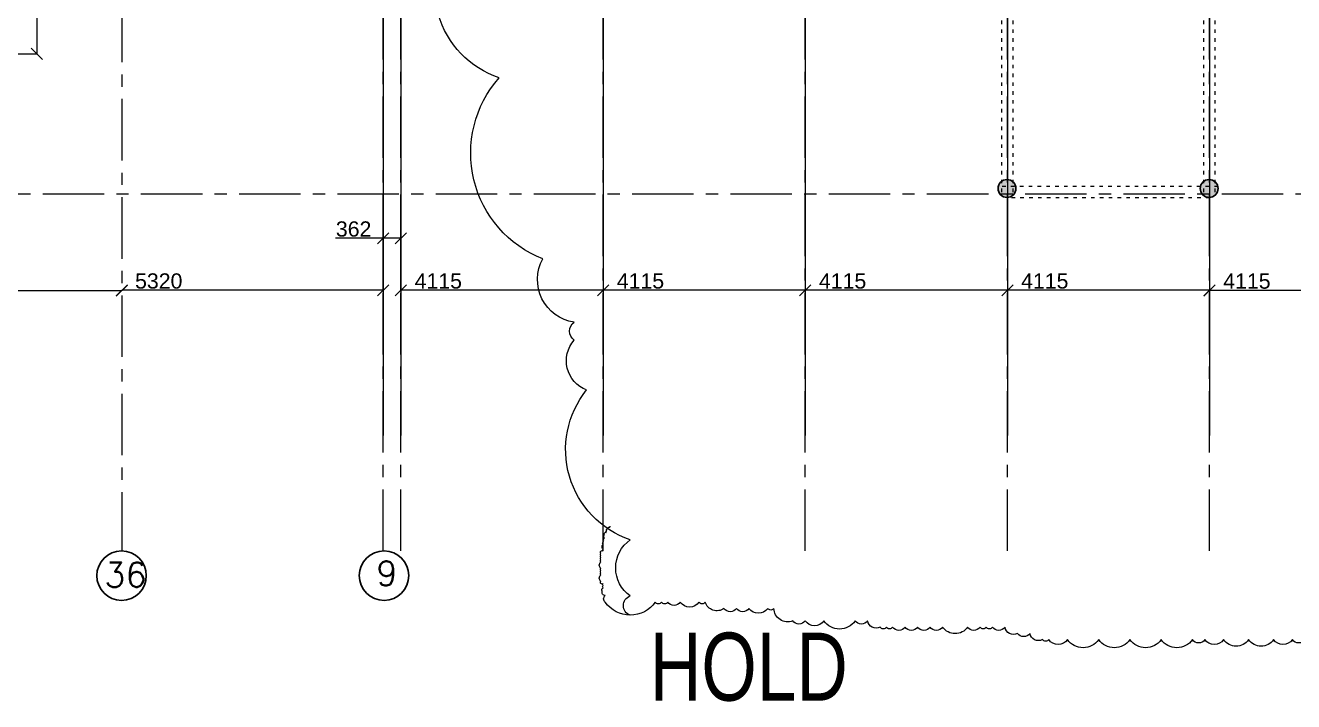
# Model space of a CAD drawing. Header units: inches. Extents: x 719368 to 6315912, y -2624014 to 446967.
# Drawn here: x 5472006 to 5497823, y -2132354 to -2118592 of the extents above; entities that cross this region are included whole.
import ezdxf

# ---------------------------------------------------------------- set-up
doc = ezdxf.new("R2010")
doc.units = ezdxf.units.IN
doc.header["$LTSCALE"] = 20
doc.header["$MEASUREMENT"] = 0
doc.header["$PDMODE"] = 3
doc.linetypes.add('ACAD_ISO03W100', pattern=[30, 12, -18])
doc.linetypes.add('CENTER', pattern=[2, 1.25, -0.25, 0.25, -0.25])
doc.layers.get('0').update_dxf_attribs({"color": 51, "lineweight": 30})
doc.layers.get('Defpoints').update_dxf_attribs({"lineweight": 25})
for name, color, linetype, lineweight in [('COLUMN', 2, 'Continuous', 25), ('DIM', 7, 'Continuous', 13), ('GRID', 202, 'CENTER', 5), ('HIDDEN', 181, 'ACAD_ISO03W100', 18), ('STAIR', 4, 'Continuous', 25), ('Text', 7, 'Continuous', 15)]:
    doc.layers.add(name, color=color, linetype=linetype, lineweight=lineweight)
doc.layers.add('grid text', color=140, linetype='Continuous')
doc.styles.add('BOLD', font='arial.ttf')
doc.styles.add('DIM SUMBI', font='arial.ttf')
doc.styles.add('Tabrej', font='romans.shx')
doc.dimstyles.new('PL1', dxfattribs={"dimtxt": 275, "dimasz": 230, "dimexe": 0.18, "dimexo": 12, "dimgap": 30, "dimtad": 1, "dimjust": 1, "dimdec": 0, "dimzin": 0, "dimdsep": 46, "dimtxsty": 'BOLD', "dimblk": 'OBLIQUE', "dimcen": 0.09, "dimclrd": 256, "dimclre": 256, "dimadec": 0, "dimazin": 0, "dimtfac": 1, "dimtdec": 0, "dimtofl": 0, "dimtmove": 0, "dimatfit": 3, "dimfxl": 0, "dimtolj": 1, "dimtzin": 0, "dimlwd": -1, "dimlwe": -1, "dimarcsym": 0})

# ---------------------------------------------------------------- blocks, each defined once
blk = doc.blocks.new('_Oblique')
at = {"layer": 'STAIR', "color": 0, "lineweight": -2}
blk.add_line((-0.5, -0.5), (0.5, 0.5), dxfattribs=at)
blk = doc.blocks.new('*D515')
at = {"layer": 'Defpoints', "color": 0}
for p in [(5470084, -2123991), (5473969, -2123991), (5473969, -2123991)]:
    blk.add_point(p, dxfattribs=at)
at = {"layer": 'DIM'}
for p, q in [((5470084, -2123979), (5470084, -2123991)), ((5473969, -2123979), (5473969, -2123991)), ((5473969, -2123991), (5470084, -2123991))]:
    blk.add_line(p, q, dxfattribs=at)
at = {"layer": 'DIM', "xscale": 230, "yscale": 230, "zscale": 230, "rotation": 180}
blk.add_blockref('_Oblique', (5470084, -2123991), dxfattribs=at)
at = {"layer": 'DIM', "xscale": 230, "yscale": 230, "zscale": 230}
blk.add_blockref('_Oblique', (5473969, -2123991), dxfattribs=at)
at = {"layer": 'DIM', "color": 0, "insert": (5470838, -2123803), "char_height": 310, "attachment_point": 5, "style": 'BOLD'}
blk.add_mtext('\\A1;3885', dxfattribs=at)
blk = doc.blocks.new('*D516')
at = {"layer": 'Defpoints', "color": 0}
for p in [(5479289, -2123984), (5473969, -2123991), (5479289, -2123991)]:
    blk.add_point(p, dxfattribs=at)
at = {"layer": 'DIM'}
for p, q in [((5473969, -2123979), (5473969, -2123984)), ((5479289, -2123984), (5473969, -2123984)), ((5479289, -2123979), (5479289, -2123984))]:
    blk.add_line(p, q, dxfattribs=at)
at = {"layer": 'DIM', "xscale": 230, "yscale": 230, "zscale": 230, "rotation": 180}
blk.add_blockref('_Oblique', (5473969, -2123984), dxfattribs=at)
at = {"layer": 'DIM', "xscale": 230, "yscale": 230, "zscale": 230}
blk.add_blockref('_Oblique', (5479289, -2123984), dxfattribs=at)
at = {"layer": 'DIM', "color": 0, "insert": (5474721, -2123796), "char_height": 310, "attachment_point": 5, "style": 'BOLD'}
blk.add_mtext('\\A1;5320', dxfattribs=at)
blk = doc.blocks.new('*D517')
at = {"layer": 'Defpoints', "color": 0}
for p in [(5479651, -2122926), (5479289, -2123984), (5479651, -2123984)]:
    blk.add_point(p, dxfattribs=at)
at = {"layer": 'DIM'}
for p, q in [((5479289, -2122926), (5478318, -2122926)), ((5479289, -2123972), (5479289, -2122926)), ((5479651, -2122926), (5479289, -2122926)), ((5479651, -2123972), (5479651, -2122926))]:
    blk.add_line(p, q, dxfattribs=at)
at = {"layer": 'DIM', "xscale": 230, "yscale": 230, "zscale": 230, "rotation": 180}
blk.add_blockref('_Oblique', (5479289, -2122926), dxfattribs=at)
at = {"layer": 'DIM', "xscale": 230, "yscale": 230, "zscale": 230}
blk.add_blockref('_Oblique', (5479651, -2122926), dxfattribs=at)
at = {"layer": 'DIM', "color": 0, "insert": (5478688, -2122738), "char_height": 310, "attachment_point": 5, "style": 'BOLD'}
blk.add_mtext('\\A1;362', dxfattribs=at)
blk = doc.blocks.new('*D518')
at = {"layer": 'Defpoints', "color": 0}
for p in [(5479651, -2123984), (5483767, -2123984), (5483767, -2123984)]:
    blk.add_point(p, dxfattribs=at)
at = {"layer": 'DIM'}
for p, q in [((5479651, -2123972), (5479651, -2123984)), ((5483767, -2123984), (5479651, -2123984)), ((5483767, -2123972), (5483767, -2123984))]:
    blk.add_line(p, q, dxfattribs=at)
at = {"layer": 'DIM', "xscale": 230, "yscale": 230, "zscale": 230, "rotation": 180}
blk.add_blockref('_Oblique', (5479651, -2123984), dxfattribs=at)
at = {"layer": 'DIM', "xscale": 230, "yscale": 230, "zscale": 230}
blk.add_blockref('_Oblique', (5483767, -2123984), dxfattribs=at)
at = {"layer": 'DIM', "color": 0, "insert": (5480412, -2123796), "char_height": 310, "attachment_point": 5, "style": 'BOLD'}
blk.add_mtext('\\A1;4115', dxfattribs=at)
blk = doc.blocks.new('*D519')
at = {"layer": 'Defpoints', "color": 0}
for p in [(5483767, -2123984), (5487882, -2123984), (5487882, -2123984)]:
    blk.add_point(p, dxfattribs=at)
at = {"layer": 'DIM'}
for p, q in [((5483767, -2123972), (5483767, -2123984)), ((5487882, -2123984), (5483767, -2123984)), ((5487882, -2123972), (5487882, -2123984))]:
    blk.add_line(p, q, dxfattribs=at)
at = {"layer": 'DIM', "xscale": 230, "yscale": 230, "zscale": 230, "rotation": 180}
blk.add_blockref('_Oblique', (5483767, -2123984), dxfattribs=at)
at = {"layer": 'DIM', "xscale": 230, "yscale": 230, "zscale": 230}
blk.add_blockref('_Oblique', (5487882, -2123984), dxfattribs=at)
at = {"layer": 'DIM', "color": 0, "insert": (5484527, -2123796), "char_height": 310, "attachment_point": 5, "style": 'BOLD'}
blk.add_mtext('\\A1;4115', dxfattribs=at)
blk = doc.blocks.new('*D520')
at = {"layer": 'Defpoints', "color": 0}
for p in [(5487882, -2123984), (5491997, -2123984), (5491997, -2123984)]:
    blk.add_point(p, dxfattribs=at)
at = {"layer": 'DIM'}
for p, q in [((5487882, -2123972), (5487882, -2123984)), ((5491997, -2123984), (5487882, -2123984)), ((5491997, -2123972), (5491997, -2123984))]:
    blk.add_line(p, q, dxfattribs=at)
at = {"layer": 'DIM', "xscale": 230, "yscale": 230, "zscale": 230, "rotation": 180}
blk.add_blockref('_Oblique', (5487882, -2123984), dxfattribs=at)
at = {"layer": 'DIM', "xscale": 230, "yscale": 230, "zscale": 230}
blk.add_blockref('_Oblique', (5491997, -2123984), dxfattribs=at)
at = {"layer": 'DIM', "color": 0, "insert": (5488642, -2123796), "char_height": 310, "attachment_point": 5, "style": 'BOLD'}
blk.add_mtext('\\A1;4115', dxfattribs=at)
blk = doc.blocks.new('*D521')
at = {"layer": 'Defpoints', "color": 0}
for p in [(5491997, -2123984), (5496112, -2123984), (5496112, -2123984)]:
    blk.add_point(p, dxfattribs=at)
at = {"layer": 'DIM'}
for p, q in [((5491997, -2123972), (5491997, -2123984)), ((5496112, -2123984), (5491997, -2123984)), ((5496112, -2123972), (5496112, -2123984))]:
    blk.add_line(p, q, dxfattribs=at)
at = {"layer": 'DIM', "xscale": 230, "yscale": 230, "zscale": 230, "rotation": 180}
blk.add_blockref('_Oblique', (5491997, -2123984), dxfattribs=at)
at = {"layer": 'DIM', "xscale": 230, "yscale": 230, "zscale": 230}
blk.add_blockref('_Oblique', (5496112, -2123984), dxfattribs=at)
at = {"layer": 'DIM', "color": 0, "insert": (5492757, -2123796), "char_height": 310, "attachment_point": 5, "style": 'BOLD'}
blk.add_mtext('\\A1;4115', dxfattribs=at)
blk = doc.blocks.new('*D522')
at = {"layer": 'Defpoints', "color": 0}
for p in [(5496112, -2123984), (5500227, -2123984), (5500227, -2123986)]:
    blk.add_point(p, dxfattribs=at)
at = {"layer": 'DIM'}
for p, q in [((5496112, -2123996), (5496112, -2123986)), ((5500227, -2123986), (5496112, -2123986)), ((5500227, -2123996), (5500227, -2123986))]:
    blk.add_line(p, q, dxfattribs=at)
at = {"layer": 'DIM', "xscale": 230, "yscale": 230, "zscale": 230, "rotation": 180}
blk.add_blockref('_Oblique', (5496112, -2123986), dxfattribs=at)
at = {"layer": 'DIM', "xscale": 230, "yscale": 230, "zscale": 230}
blk.add_blockref('_Oblique', (5500227, -2123986), dxfattribs=at)
at = {"layer": 'DIM', "color": 0, "insert": (5496872, -2123798), "char_height": 310, "attachment_point": 5, "style": 'BOLD'}
blk.add_mtext('\\A1;4115', dxfattribs=at)
blk = doc.blocks.new('*D475')
at = {"layer": 'Defpoints', "color": 0}
for p in [(5471708, -2116570), (5471708, -2119170), (5472238, -2119170)]:
    blk.add_point(p, dxfattribs=at)
at = {"layer": 'DIM'}
for p, q in [((5471720, -2116570), (5472239, -2116570)), ((5472238, -2116570), (5472238, -2119170)), ((5471720, -2119170), (5472239, -2119170))]:
    blk.add_line(p, q, dxfattribs=at)
at = {"layer": 'DIM', "xscale": 230, "yscale": 230, "zscale": 230}
for p, rotation in [((5472238, -2116570), 90), ((5472238, -2119170), 270)]:
    blk.add_blockref('_Oblique', p, dxfattribs=dict(at, rotation=rotation))
at = {"layer": 'DIM', "color": 0, "insert": (5472050, -2117141), "char_height": 310, "attachment_point": 5, "rotation": 90, "style": 'BOLD'}
blk.add_mtext('\\A1;2600', dxfattribs=at)

msp = doc.modelspace()

# ---------------------------------------------------------------- hatches: boundary and pattern name
at = {"lineweight": 30, "ltscale": 0.05}
h = msp.add_hatch(color=0, dxfattribs=at)
h.dxf.hatch_style = 1
h.paths.add_polyline_path([(5491805.2024, -2121911.7585, 1), (5492171.2024, -2121911.7585, 1)])
h = msp.add_hatch(color=0, dxfattribs=at)
h.dxf.hatch_style = 1
h.paths.add_polyline_path([(5495920.2024, -2121911.7585, 1), (5496286.2024, -2121911.7585, 1)])

# ---------------------------------------------------------------- linework, layer by layer
at = {"layer": 'COLUMN', "lineweight": 30, "ltscale": 0.05}
for centre in [(5491988.2024, -2121911.7585), (5496103.2024, -2121911.7585)]:
    msp.add_circle(centre, 183, dxfattribs=at)
at = {"layer": 'DIM'}
for points in [[(5484319.7983, -2130595.0441, -0.7176598431), (5484319.7983, -2130203.3037, -0.52056705), (5484319.7983, -2129060.2658, -0.52056705), (5483429.8006, -2126012.169, -0.52056705), (5483175.5108, -2124996.1432, -0.52056705), (5483175.5108, -2124633.3502, -0.52056705), (5482539.8029, -2123345.0891, -0.52056705), (5481649.822, -2119661.977, -0.52056705), (5480759.8243, -2116613.8802, -0.52056705)], [(5498051.0811, -2131092.3304, -0.52056705), (5497796.808, -2131092.3304, -0.52056705), (5497415.3733, -2131092.3304, -0.52056705), (5496906.8103, -2131092.3304, -0.52056705), (5496398.2474, -2131092.3304, -0.52056705), (5496016.8294, -2131092.3304, -0.52056705), (5495762.5396, -2131092.3304, -0.52056705), (5495126.8317, -2131092.3304, -0.52056705), (5494491.1239, -2131092.3304, -0.52056705), (5493855.416, -2131092.3304, -0.52056705), (5493219.7082, -2131092.3304, -0.52056705), (5492838.2734, -2131092.3304, -0.52056705), (5492711.1452, -2131092.3304, -0.52056705), (5492456.8554, -2130965.3247, -0.52056705), (5492202.5656, -2130965.3247, -0.52056705), (5491948.2925, -2130838.3191, -0.52056705), (5491694.0026, -2130838.3191, -0.52056705), (5491566.8577, -2130838.3191, -0.52056705), (5491439.7295, -2130838.3191, -0.52056705), (5491185.4397, -2130838.3191, -0.52056705), (5490676.8768, -2130838.3191, -0.52056705), (5490422.5869, -2130838.3191, -0.52056705), (5490168.3138, -2130838.3191, -0.52056705), (5489914.024, -2130838.3191, -0.52056705), (5489659.7342, -2130838.3191, -0.52056705), (5489532.606, -2130838.3191, -0.52056705), (5489405.4611, -2130838.3191, -0.52056705), (5489151.1712, -2130711.3135, -0.52056705), (5488896.8981, -2130711.3135, -0.52056705), (5488261.1903, -2130711.3135, -0.52056705), (5487879.7555, -2130711.3135, -0.52056705), (5487625.4824, -2130711.3135, -0.52056705), (5487244.0477, -2130457.3086, -0.52056705), (5487116.9028, -2130457.3086, -0.52056705), (5486735.4848, -2130457.3086, -0.52056705), (5486481.1949, -2130457.3086, -0.52056705), (5486226.9218, -2130457.3086, -0.52056705), (5485845.4871, -2130330.303, -0.52056705), (5485718.3589, -2130330.303, -0.52056705), (5485336.9242, -2130330.303, -0.52056705), (5485082.651, -2130330.303, -0.52056705), (5484955.5061, -2130330.303, -0.52056705), (5484828.3612, -2130330.303, -0.52056705), (5483811.2353, -2130330.303, -0.52056705), (5483811.2353, -2130197.0266, -0.52056705), (5483748.597, -2130103.4843, -0.52056705), (5483767.2801, -2130037.8399, -0.52056705), (5483767.2801, -2129993.9317, -0.52056705), (5483767.2801, -2129950.0234, -0.52056705), (5483723.3248, -2129950.0234, -0.52056705), (5483723.3248, -2129906.1216, -0.52056705), (5483723.3248, -2129774.3968, -0.52056705), (5483723.3248, -2129730.495, -0.52056705), (5483723.3248, -2129686.5867, -0.52056705), (5483723.3248, -2129642.6785, -0.52056705), (5483723.3248, -2129510.9602, -0.52056705), (5483723.3248, -2129467.0519, -0.52056705), (5483723.3248, -2129423.1437, -0.52056705), (5483723.3248, -2129379.2418, -0.52056705), (5483723.3248, -2129335.3336, -0.52056705), (5483723.3248, -2129291.4253, -0.52056705), (5483767.2801, -2129291.4253, -0.52056705), (5483767.2801, -2129247.5171, -0.52056705), (5483767.2801, -2129159.707, -0.52056705), (5483767.2801, -2129115.7987, -0.52056705), (5483780.3749, -2129080.6619, -0.52056705), (5483789.583, -2129034.3748, -0.52056705), (5483789.583, -2129012.7413, -0.52056705), (5483789.583, -2128969.4871, -0.52056705), (5483796.0387, -2128956.3043, -0.52056705), (5483796.0387, -2128925.9443, -0.52056705), (5483826.4153, -2128910.7675, -0.52056705), (5483826.4153, -2128895.5907, -0.52056705), (5483841.612, -2128880.4074, -0.52056705), (5483841.612, -2128865.2306, -0.52056705), (5483841.612, -2128850.0538, -0.52056705), (5483872.0053, -2128834.8706, -0.52056705), (5483872.0053, -2128819.6938, -0.52056705), (5483887.202, -2128804.5105, -0.52056705), (5483902.3987, -2128804.5105, -0.52056705), (5483917.5953, -2128789.3337, -0.52056705), (5483917.5953, -2128789.3337, -0.52056705), (5483917.5953, -2128789.3337)]]:
    msp.add_lwpolyline(points, format="xyb", dxfattribs=at)
at = {"layer": 'GRID', "ltscale": 50}
for p, q in [((5483766.5858, -2129286.9875), (5483766.5858, -2085956.4181)), ((5487881.5858, -2129286.9875), (5487881.5858, -2085956.4181)), ((5491996.5858, -2129286.9875), (5491996.5858, -2085956.4181)), ((5496111.5858, -2129286.9875), (5496111.5858, -2085956.4181)), ((5479289.0859, -2129286.7931), (5479289.0859, -2086547.5623)), ((5479289.0859, -2129286.8385), (5479289.0859, -2086547.6076)), ((5479651.5859, -2129286.9875), (5479651.5859, -2086547.7567)), ((5473969.1085, -2104090.1), (5473969.1085, -2129286.8385)), ((5436358.4024, -2122020.4354), (5551358.5285, -2122020.4354))]:
    msp.add_line(p, q, dxfattribs=at)
at = {"layer": 'GRID', "ltscale": 0.05}
for p, q in [((5479289.0859, -2087148.5707), (5479289.0859, -2126935.9243)), ((5479651.5859, -2087148.5707), (5479651.5859, -2126935.9243)), ((5483766.5858, -2087148.5707), (5483766.5858, -2126935.9243)), ((5487881.5858, -2087148.5707), (5487881.5858, -2126935.9243)), ((5491996.5858, -2087148.5707), (5491996.5858, -2126935.9243)), ((5496111.5858, -2087148.5707), (5496111.5858, -2126935.9243))]:
    msp.add_line(p, q, dxfattribs=at)
at = {"layer": 'grid text'}
msp.add_circle((5473963.5487, -2129790.4142), 503.6064, dxfattribs=at)
at = {"layer": 'grid text', "color": 190}
msp.add_circle((5479307.2991, -2129790.1154), 503.6064, dxfattribs=at)
at = {"layer": 'HIDDEN', "linetype": 'ACAD_ISO03W100', "ltscale": 0.3}
for p, q in [((5491881.5858, -2121985.389), (5491881.5858, -2111605.3437)), ((5492111.5858, -2121985.389), (5492111.5858, -2111605.3437)), ((5495996.5858, -2121985.4344), (5495996.5858, -2111605.389)), ((5496226.5858, -2121985.4344), (5496226.5858, -2111605.389)), ((5496281.4755, -2121870.4344), (5491809.9292, -2121870.4344)), ((5496111.5858, -2122100.4344), (5491996.5858, -2122100.4344))]:
    msp.add_line(p, q, dxfattribs=at)

# ---------------------------------------------------------------- texts
at = {"layer": 'grid text', "insert": (5473615.1125, -2129521.8975), "char_height": 500, "attachment_point": 1, "style": 'Tabrej'}
msp.add_mtext_dynamic_manual_height_columns('36', width=0.5, gutter_width=24, heights=[0], dxfattribs=at)
at = {"layer": 'grid text', "color": 190, "insert": (5479151.2243, -2129493.8341), "char_height": 500, "attachment_point": 1, "style": 'Tabrej'}
msp.add_mtext_dynamic_manual_height_columns('9', width=0.5, gutter_width=24, heights=[0], dxfattribs=at)
at = {"layer": 'Text', "style": 'DIM SUMBI', "width": 0.75}
msp.add_text('HOLD', height=1383.7824, dxfattribs=at).set_placement((5484719.5681, -2132334.1581))

# ---------------------------------------------------------------- dimensions: what is measured, and where the dimension line sits
at = {"layer": 'DIM'}
dim = msp.add_linear_dim(base=(5472238.3638, -2119170.4344), p1=(5471707.8949, -2116570.4344), p2=(5471707.8949, -2119170.4344), angle=270, dimstyle='PL1', override={"dimtxt": 310}, dxfattribs=at)
dim.commit()
dim.dimension.update_dxf_attribs({"geometry": '*D475', "text_midpoint": (5472238.3638, -2117141.2691), "dimtype": 160})
for base, p1, p2, picture, middle in [((5479651.2878, -2122926.0998), (5479289.0859, -2123984.2551), (5479651.2878, -2123984.2551), '*D517', (5478688.3185, -2122737.7164)), ((5473969.0859, -2123991.0162), (5470084.0844, -2123991.0162), (5473969.0859, -2123991.0162), '*D515', (5470838.0271, -2123802.6328)), ((5479289.0859, -2123984.2551), (5473969.0859, -2123991.0162), (5479289.0859, -2123991.0162), '*D516', (5474721.4426, -2123795.8717)), ((5483766.5859, -2123984.2551), (5479651.2878, -2123984.2551), (5483766.5859, -2123984.2551), '*D518', (5480411.5743, -2123795.9774)), ((5487881.5858, -2123984.2551), (5483766.5859, -2123984.2551), (5487881.5858, -2123984.2551), '*D519', (5484526.8724, -2123795.9774)), ((5491996.5858, -2123984.2551), (5487881.5858, -2123984.2551), (5491996.5858, -2123984.2551), '*D520', (5488641.8723, -2123795.9774)), ((5496111.5858, -2123984.2551), (5491996.5858, -2123984.2551), (5496111.5858, -2123984.2551), '*D521', (5492756.8722, -2123795.9774)), ((5500226.5858, -2123985.9615), (5496111.5858, -2123984.2551), (5500226.5858, -2123984.2551), '*D522', (5496871.8723, -2123797.6838))]:
    dim = msp.add_linear_dim(base=base, p1=p1, p2=p2, dimstyle='PL1', override={"dimtxt": 310}, dxfattribs=at)
    dim.commit()
    dim.dimension.update_dxf_attribs({"geometry": picture, "text_midpoint": middle})

doc.saveas('drawing.dxf')
